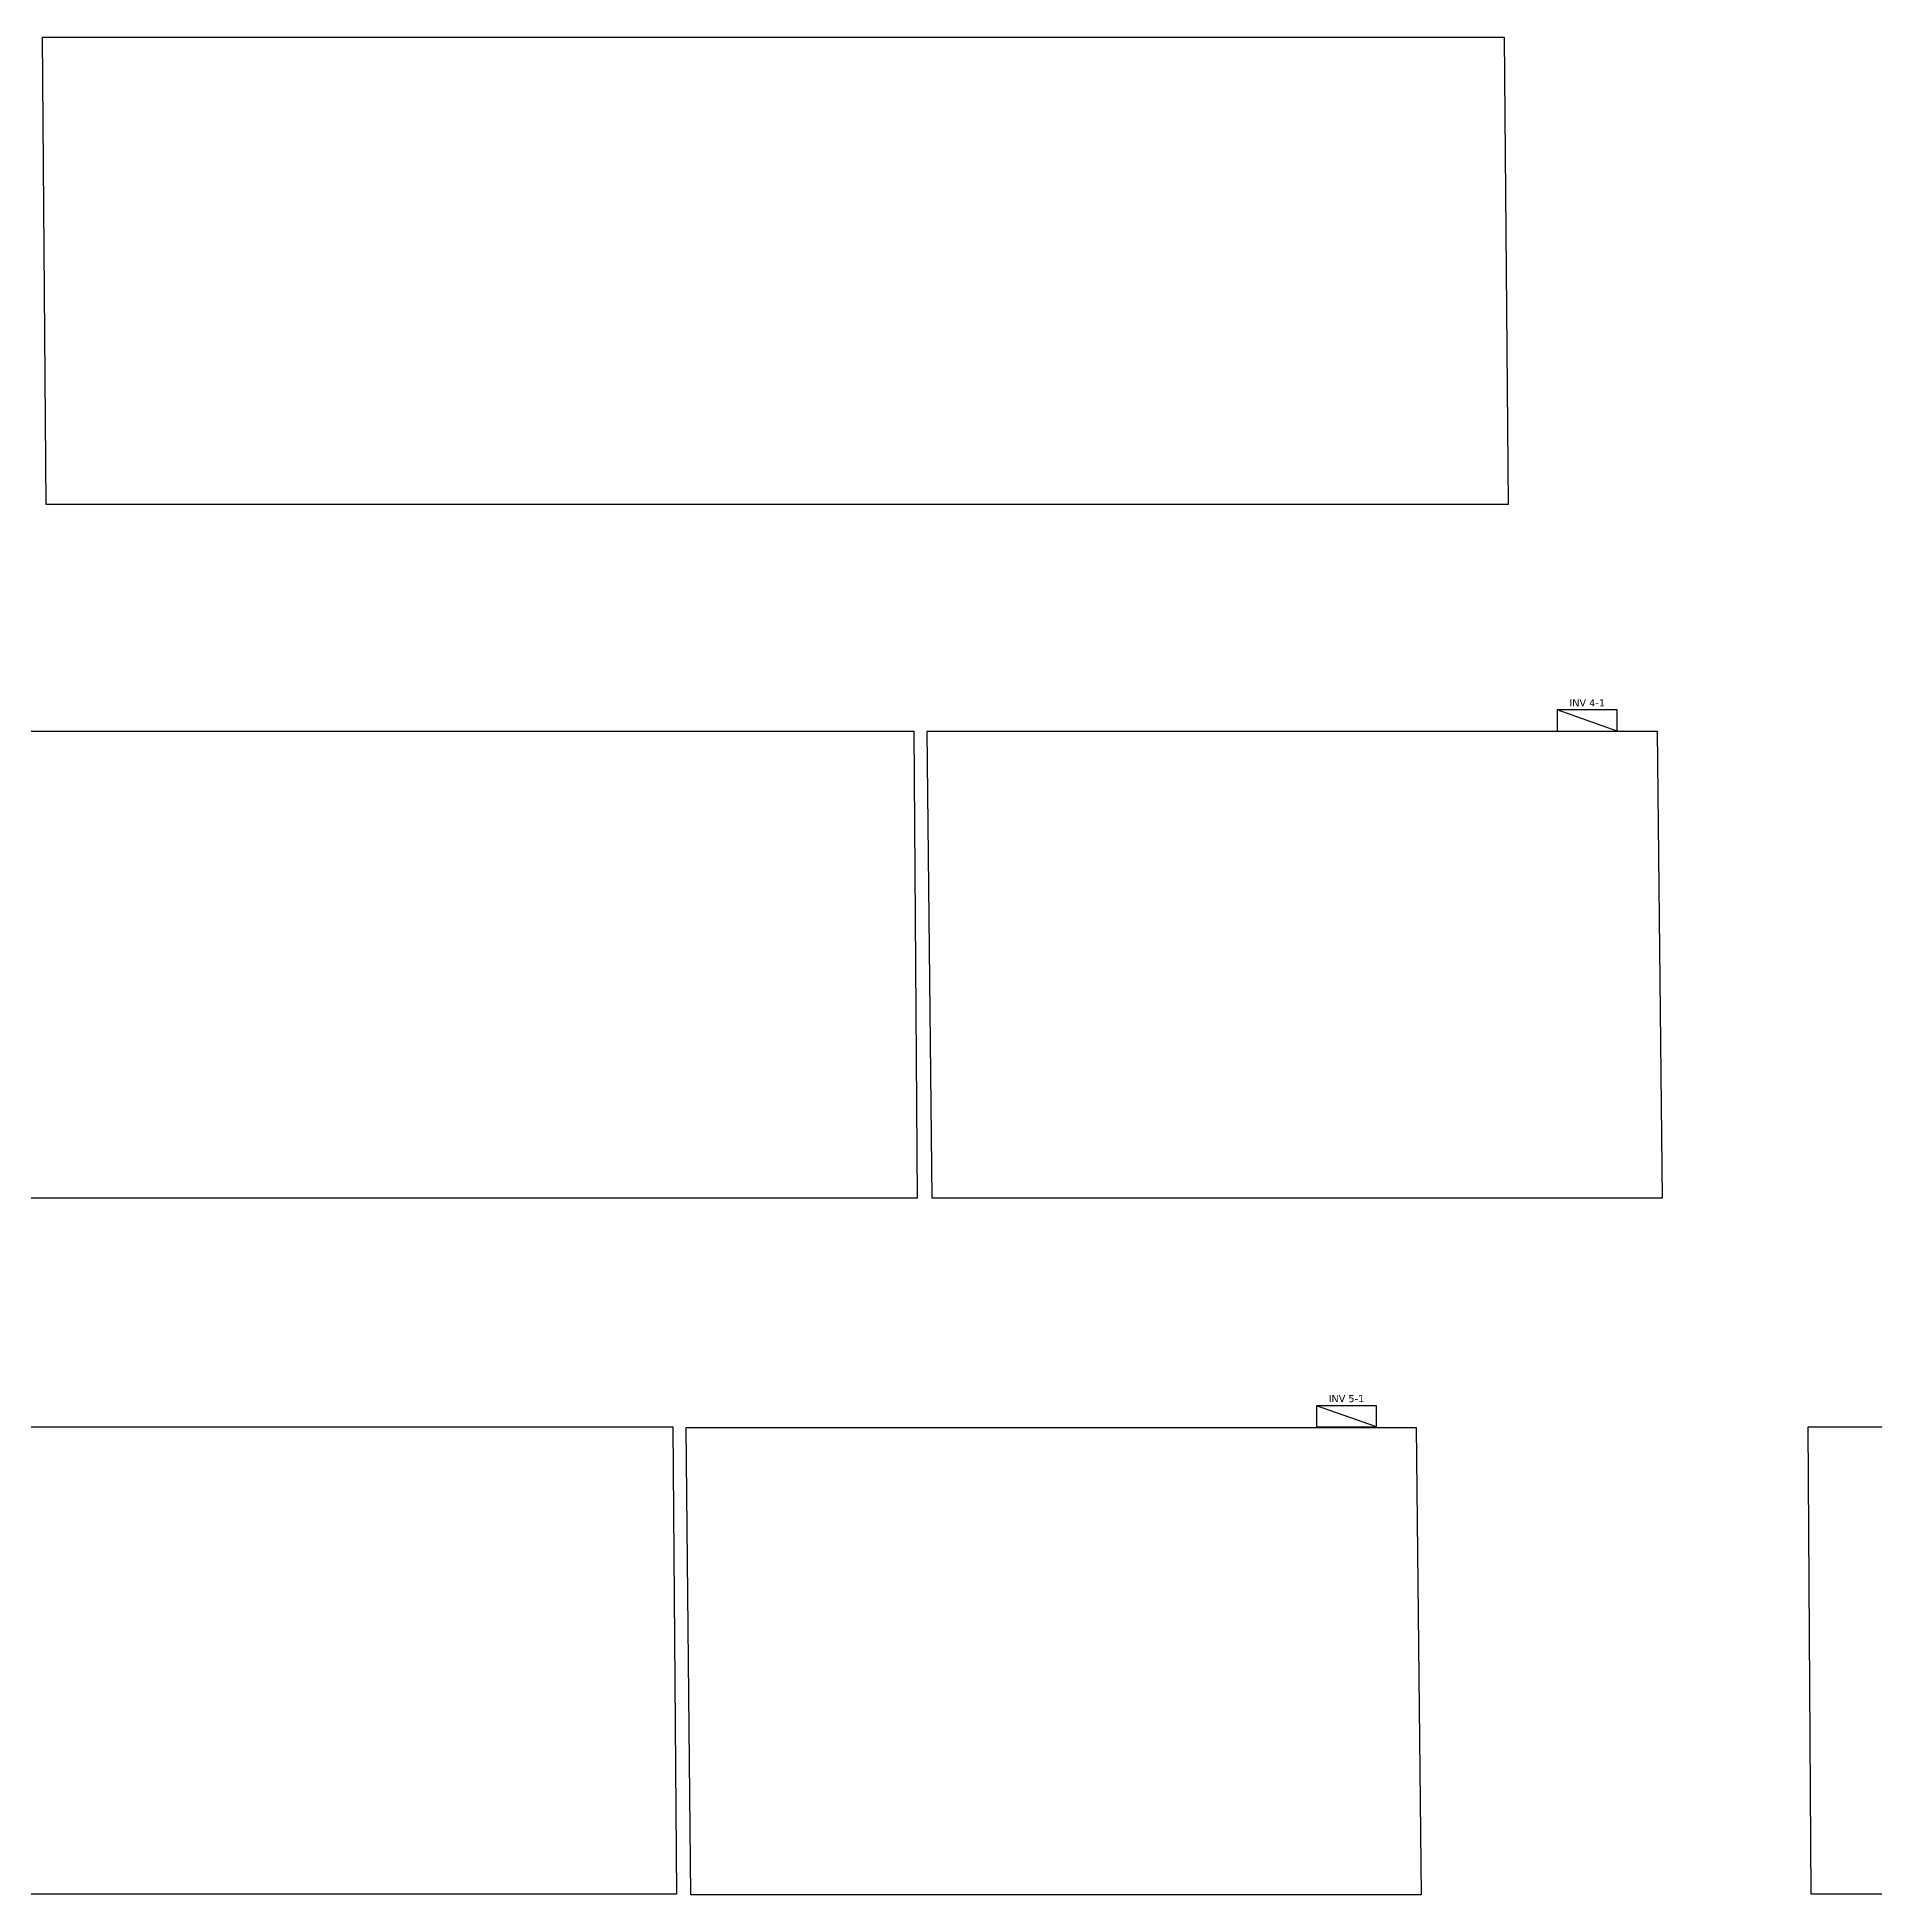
# Model space of a CAD drawing. Header units: metres. Extents: x 1351658 to 1352063, y 7182158 to 7182531.
# Drawn here: x 1351844.42 to 1351870.46, y 7182393.04 to 7182419.36 of the extents above; entities that cross this region are included whole.
import ezdxf

# ---------------------------------------------------------------- set-up
doc = ezdxf.new("R2010")
doc.units = ezdxf.units.M
for name, color, linetype in [('PVcase Device Numbering', 7, 'Continuous'), ('PVcase Inverters', 7, 'Continuous'), ('PVcase PV Modules (full frames)', 142, 'Continuous'), ('PVcase PV Modules (optimised)', 142, 'Continuous')]:
    doc.layers.add(name, color=color, linetype=linetype)
doc.styles.add('UBS-Style de texte', font='verdana.ttf')

# ---------------------------------------------------------------- blocks, each defined once
blk = doc.blocks.new('3P18@15DEG F FX ID1 PVBlock')
at = {"layer": 'PVcase PV Modules (optimised)', "color": 0, "linetype": 'ByBlock', "transparency": 33554687}
blk.add_polyline3d([(0, 0, 1.774), (20.718, 0, 1.774), (20.718, -6.62, 0), (0, -6.62, 0)], close=True, dxfattribs=at)
blk = doc.blocks.new('3P9@15DEG F FX ID1 PVBlock')
at = {"layer": 'PVcase PV Modules (optimised)', "color": 0, "linetype": 'ByBlock', "transparency": 33554687}
blk.add_polyline3d([(0, 0, 1.774), (10.35, 0, 1.774), (10.35, -6.62, 0), (0, -6.62, 0)], close=True, dxfattribs=at)
blk = doc.blocks.new('PVcase Inverter (1st tier)')
at = {"layer": 'PVcase Inverters', "color": 0, "transparency": 33554687}
blk.add_lwpolyline([(0, 0), (850, 0), (850, 300), (0, 300)], close=True, dxfattribs=at)
blk.add_lwpolyline([(850, 0), (0, 300)], dxfattribs=at)

msp = doc.modelspace()

# ---------------------------------------------------------------- block references
at = {"layer": 'PVcase Inverters', "linetype": 'ByBlock', "transparency": 33554687, "xscale": 0.001, "yscale": 0.001, "zscale": 0.001}
for p in [(1351865.948, 7182409.531, 44.776), (1351862.538, 7182399.672, -0.507)]:
    msp.add_blockref('PVcase Inverter (1st tier)', p, dxfattribs=at)
at = {"layer": 'PVcase PV Modules (full frames)', "color": 144, "linetype": 'ByBlock', "true_color": 0x007ca5, "transparency": 33554687, "extrusion": (-0.029948, 0, 0.999551), "rotation": 90}
msp.add_blockref('3P18@15DEG F FX ID1 PVBlock', (-7182419.362, 1351239.477, -40441.911), dxfattribs=at)
at = {"layer": 'PVcase PV Modules (full frames)', "color": 144, "linetype": 'ByBlock', "true_color": 0x007ca5, "transparency": 33554687, "extrusion": (-0.027815, 0, 0.999613), "rotation": 90}
msp.add_blockref('3P18@15DEG F FX ID1 PVBlock', (-7182409.531, 1351314.286, -37559.802), dxfattribs=at)
at = {"layer": 'PVcase PV Modules (full frames)', "color": 156, "linetype": 'ByBlock', "true_color": 0x004080, "transparency": 33554687, "extrusion": (-0.03936, 0, 0.999225), "rotation": 90}
msp.add_blockref('3P9@15DEG F FX ID1 PVBlock', (-7182409.531, 1350811.215, -53166.355), dxfattribs=at)
at = {"layer": 'PVcase PV Modules (full frames)', "color": 144, "linetype": 'ByBlock', "true_color": 0x007ca5, "transparency": 33554687, "extrusion": (-0.027682, 0, 0.999617), "rotation": 90}
msp.add_blockref('3P18@15DEG F FX ID1 PVBlock', (-7182399.672, 1351315.87, -37379.618), dxfattribs=at)
at = {"layer": 'PVcase PV Modules (full frames)', "color": 156, "linetype": 'ByBlock', "true_color": 0x004080, "transparency": 33554687, "extrusion": (-0.037998, 0, 0.999278), "rotation": 90}
msp.add_blockref('3P9@15DEG F FX ID1 PVBlock', (-7182399.663, 1350878.998, -51325.444), dxfattribs=at)
at = {"layer": 'PVcase PV Modules (full frames)', "color": 156, "linetype": 'ByBlock', "true_color": 0x004080, "transparency": 33554687, "extrusion": (-0.024445, 0, 0.999701), "rotation": 90}
msp.add_blockref('3P9@15DEG F FX ID1 PVBlock', (-7182399.672, 1351466.63, -33003.41), dxfattribs=at)

# ---------------------------------------------------------------- texts
at = {"layer": 'PVcase Device Numbering', "transparency": 33554687, "char_height": 0.1, "attachment_point": 5, "style": 'UBS-Style de texte'}
for s, insert in [('INV 4-1', (1351866.373, 7182409.931, 44.776)), ('INV 5-1', (1351862.963, 7182400.072, -0.507))]:
    msp.add_mtext(s, dxfattribs=dict(at, insert=insert))

doc.saveas('drawing.dxf')
